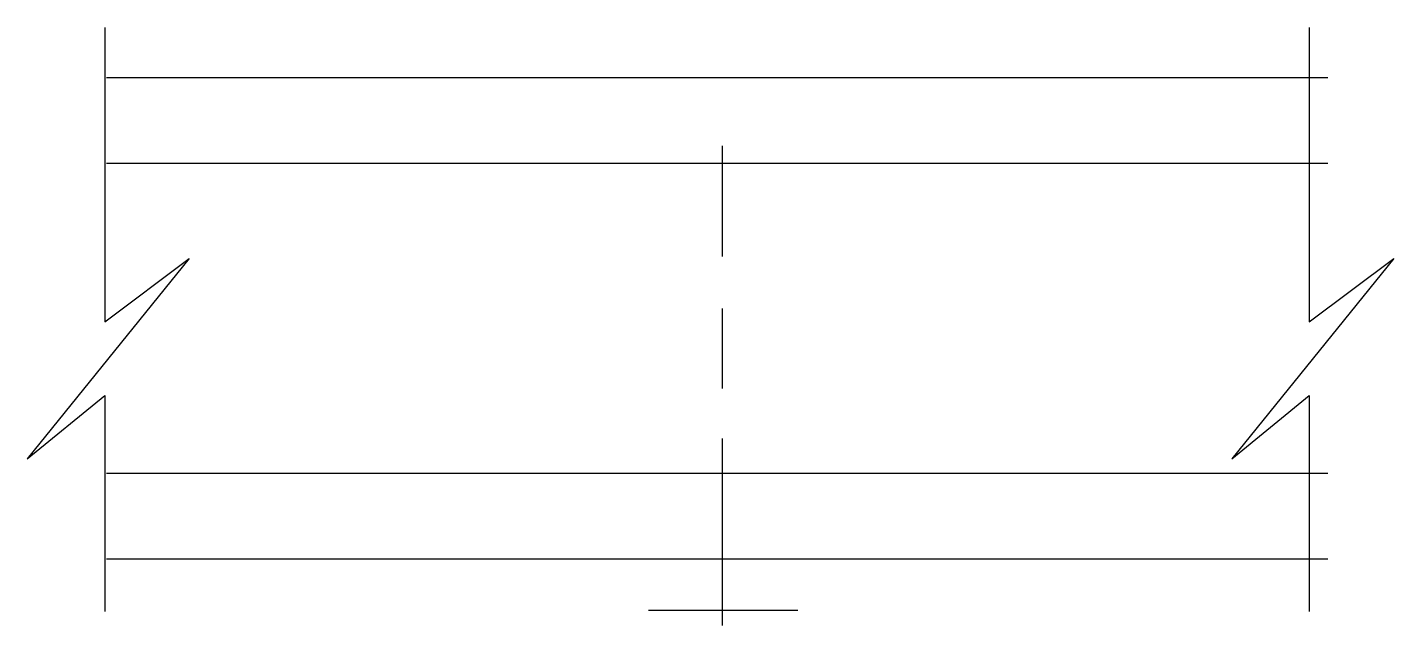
# Model space of a CAD drawing. Header units: metres. Extents: x -157561 to -155965, y -353734 to -353035.
import ezdxf

# ---------------------------------------------------------------- set-up
doc = ezdxf.new("R2010")
doc.units = ezdxf.units.M
for name, color, linetype in [('K', 2, 'Continuous'), ('STEEL', 1, 'Continuous'), ('TEXT', 3, 'Continuous')]:
    doc.layers.add(name, color=color, linetype=linetype)

msp = doc.modelspace()

# ---------------------------------------------------------------- linework, layer by layer
at = {"layer": 'K'}
for p, q in [((-157468.11, -353094), (-156041.55, -353094)), ((-157468.11, -353194), (-156041.55, -353194)), ((-157468.11, -353555.97), (-156041.55, -353555.97)), ((-157468.11, -353655.97), (-156041.55, -353655.97))]:
    msp.add_line(p, q, dxfattribs=at)
at = {"layer": 'STEEL'}
for points in [[(-156749.11, -353173.55), (-156749.11, -353303.07)], [(-156749.11, -353363.74), (-156749.11, -353457.26)], [(-156749.11, -353515.4), (-156749.11, -353733.99)], [(-156835.17, -353715.85), (-156660.59, -353715.85)]]:
    msp.add_lwpolyline(points, dxfattribs=at)
at = {"layer": 'TEXT'}
for p, q in [((-157470.14, -353035.36), (-157470.14, -353379.12)), ((-156063.25, -353035.36), (-156063.25, -353379.12)), ((-157371.53, -353305.22), (-157560.54, -353539.23)), ((-157470.14, -353379.12), (-157371.53, -353305.22)), ((-155964.63, -353305.22), (-156153.65, -353539.23)), ((-156063.25, -353379.12), (-155964.63, -353305.22)), ((-157560.54, -353539.23), (-157470.14, -353465.33)), ((-157470.14, -353465.33), (-157470.14, -353717.32)), ((-156153.65, -353539.23), (-156063.25, -353465.33)), ((-156063.25, -353465.33), (-156063.25, -353717.32))]:
    msp.add_line(p, q, dxfattribs=at)

doc.saveas('drawing.dxf')
